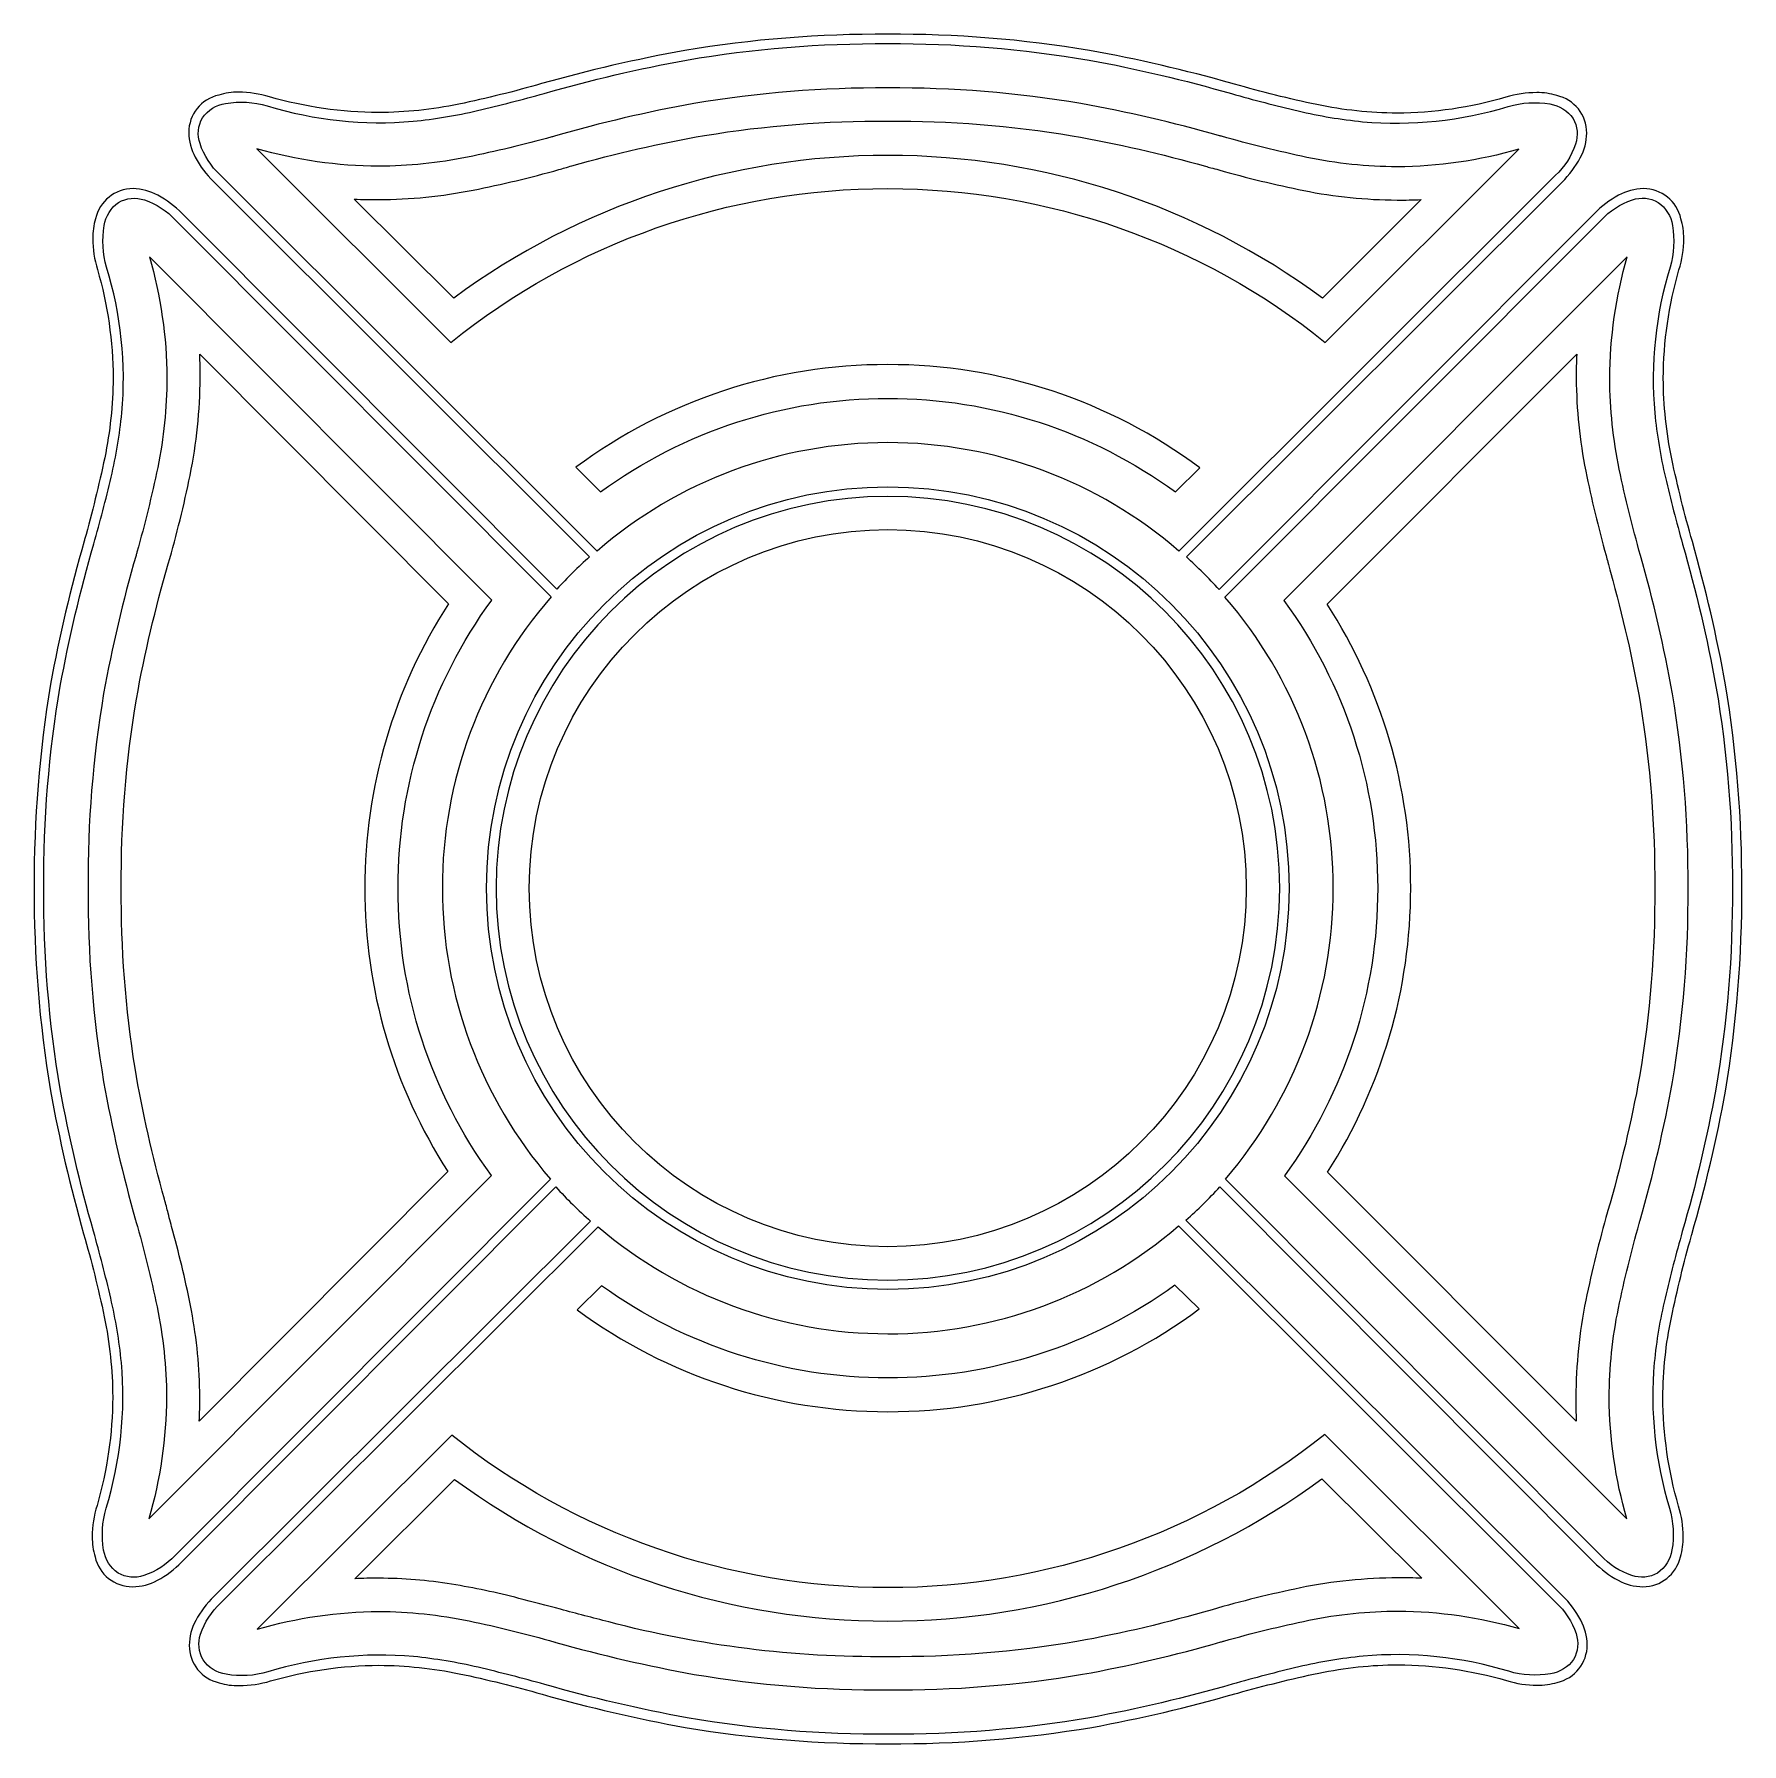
# Model space of a CAD drawing. Extents: x -4 to 118, y -79 to 10.
# Drawn here: x 25.13 to 32.69, y -78.57 to -71.01 of the extents above; entities that cross this region are included whole.
import ezdxf

# ---------------------------------------------------------------- set-up
doc = ezdxf.new("R2010")
doc.units = 0
doc.header["$MEASUREMENT"] = 0

msp = doc.modelspace()

# ---------------------------------------------------------------- linework, layer by layer
for points in [[(32.6857, -74.7848, 0.04295), (32.6134, -73.8871, 0.024846), (32.4671, -73.2539, -0.018156), (32.3759, -72.8878, -0.049715), (32.3385, -72.5326, -0.069187), (32.4078, -72.0532, 0.073444), (32.4293, -71.9146, 0.073555), (32.4167, -71.8264, 0.351997), (32.2503, -71.6934, 0.119326), (32.141, -71.7223, 0.077428), (32.0336, -71.8031), (30.3742, -73.4662, 0.022832), (30.2293, -73.3213), (31.8906, -71.6645, 0.076261), (31.9714, -71.5566, 0.119254), (32.0002, -71.4477, 0.352002), (31.8673, -71.2814, 0.073558), (31.7791, -71.2688, 0.072712), (31.6424, -71.2896, -0.070215), (31.1611, -71.3595, -0.049967), (30.8061, -71.322, -0.0178), (30.4416, -71.231, -0.000009), (30.4322, -71.2285, 0.024426), (29.8005, -71.0826, 0.043052), (28.9089, -71.0105, 0.042966), (28.0109, -71.0827, 0.02484), (27.378, -71.2291, -0.017783), (27.0116, -71.3198, -0.049496), (26.6566, -71.357, -0.068362), (26.1747, -71.2877, 0.073196), (26.038, -71.2669, 0.078028), (25.9498, -71.2795, 0.351707), (25.8175, -71.4452, 0.118953), (25.8461, -71.5545, 0.079051), (25.9271, -71.6619), (27.5903, -73.3213, 0.027927), (27.4454, -73.4643), (25.7879, -71.8031, 0.077427), (25.6805, -71.7223, 0.119326), (25.5711, -71.6934, 0.352777), (25.4055, -71.8264, 0.078799), (25.3929, -71.9146, 0.072712), (25.4137, -72.0513, -0.069185), (25.4829, -72.5307, -0.049522), (25.4456, -72.8833, -0.01646), (25.3569, -73.2452, 0.000005), (25.3551, -73.252, 0.026167), (25.2065, -73.8852, 0.043218), (25.1339, -74.7848, 0.042966), (25.2061, -75.6828, 0.02484), (25.3525, -76.3157, -0.018189), (25.4437, -76.682, -0.049661), (25.4811, -77.037, -0.069185), (25.4118, -77.5165, 0.072957), (25.3903, -77.6551, 0.073019), (25.4029, -77.7439, 0.350933), (25.5693, -77.8762, 0.118952), (25.6786, -77.8476, 0.07905), (25.786, -77.7666), (27.441, -76.1078, 0.030993), (27.5947, -76.259), (25.929, -77.9184, 0.077428), (25.8482, -78.0258, 0.119326), (25.8194, -78.1351, 0.352778), (25.9523, -78.3008, 0.078814), (26.0405, -78.3134, 0.070395), (26.1791, -78.2926, -0.069185), (26.6585, -78.2233, -0.04955), (27.0138, -78.2606, -0.017751), (27.3799, -78.3512, 0.024699), (28.013, -78.4979, 0.043112), (28.9107, -78.5704, 0.043277), (29.8107, -78.4977, 0.025723), (30.4441, -78.3493, 0.000015), (30.4564, -78.346, -0.016519), (30.8148, -78.258, -0.049622), (31.1649, -78.2208, -0.069846), (31.6449, -78.2907, 0.073003), (31.781, -78.3115, 0.073006), (31.8698, -78.2989, 0.350928), (32.0021, -78.1326, 0.118885), (31.9735, -78.0238, 0.077879), (31.8925, -77.9159), (30.2274, -76.2546, 0.030329), (30.3767, -76.1078), (32.0317, -77.7666, 0.079052), (32.1391, -77.8476, 0.118951), (32.2484, -77.8762, 0.350352), (32.4141, -77.7439, 0.078227), (32.4267, -77.6551, 0.073003), (32.4059, -77.519, -0.068979), (32.3366, -77.0389, -0.049627), (32.3741, -76.6856, -0.016508), (32.4631, -76.3234, 0.000003), (32.4645, -76.3182, 0.02619), (32.6131, -75.6848, 0.043189)], [(25.9561, -71.6323, -0.125128), (25.8672, -71.4943, -0.216573), (25.8782, -71.3806, -0.206356), (25.9803, -71.3166, -0.113526), (26.1646, -71.3274, 0.096175), (26.8095, -71.3955, 0.033186), (27.0946, -71.3482, 0.010657), (27.3897, -71.2721, -0.024845), (28.0189, -71.1247, -0.043575), (28.9089, -71.0521, -0.043786), (29.7991, -71.1251, -0.024955), (30.4288, -71.2733, 0.010662), (30.7236, -71.3497, 0.033198), (31.0085, -71.3973, 0.096322), (31.6531, -71.3299, -0.113448), (31.8372, -71.319, -0.206396), (31.9392, -71.3829, -0.216932), (31.9502, -71.4966, -0.124945), (31.861, -71.6348), (30.1959, -73.2961, 0.180844), (28.9089, -72.8167, 0.181086), (27.6237, -73.2961)], [(30.8436, -72.3732), (31.6997, -71.5189, -0.06871), (31.1611, -71.597, -0.049377), (30.7625, -71.5552, -0.017733), (30.3843, -71.4617, 0.000003), (30.3793, -71.4603, -0.000006), (30.3719, -71.4584, 0.024502), (29.7623, -71.317, 0.043192), (28.9089, -71.248, 0.043213), (28.0511, -71.3171, 0.025676), (27.4391, -71.4603, 0.000034), (27.4224, -71.4648, -0.017297), (27.0499, -71.5543, -0.048086), (26.6573, -71.5945, -0.068785), (26.1186, -71.517), (26.9767, -72.3732, -0.171669), (28.9089, -71.6934, -0.171307)], [(26.5495, -71.7401, 0.013233), (26.6566, -71.7419), (26.6566, -71.7419, 0.047289), (27.0745, -71.7002, 0.018554), (27.4548, -71.6092, 0.003928), (27.4805, -71.6017, -0.003948), (27.512, -71.5925, -0.025749), (28.0989, -71.4583, -0.042015), (28.9089, -71.3948, -0.042294), (29.7242, -71.4592, -0.025549), (30.3142, -71.5946, 0.000044), (30.3375, -71.6009, -0.000081), (30.3725, -71.6104, 0.018877), (30.7486, -71.7018, 0.047997), (31.1611, -71.7438, 0.013311), (31.2682, -71.7419), (30.831, -72.1773, 0.160395), (28.9089, -71.5466, 0.160741), (26.9893, -72.1773)], [(25.7566, -77.7373, -0.125134), (25.6187, -77.8265, -0.217112), (25.505, -77.8156, -0.206445), (25.4411, -77.7135, -0.113351), (25.452, -77.5289, 0.096072), (25.5196, -76.8843, 0.033132), (25.4723, -76.5993, 0.010641), (25.3962, -76.3043, -0.024851), (25.2488, -75.6748, -0.043585), (25.1761, -74.7847, -0.043826), (25.2492, -73.894, -0.024996), (25.3975, -73.2644, 0.010669), (25.474, -72.9698, 0.033219), (25.5216, -72.6852, 0.096344), (25.4543, -72.041, -0.113346), (25.4434, -71.8565, -0.206437), (25.5074, -71.7543, -0.217112), (25.621, -71.7434, -0.125133), (25.759, -71.8326), (27.4202, -73.498, 0.181615), (26.9389, -74.787, 0.1799), (27.4167, -76.0732)], [(32.3659, -77.5286, -0.113346), (32.3768, -77.7131, -0.206436), (32.3128, -77.8153, -0.217111), (32.1992, -77.8262, -0.125133), (32.0612, -77.737), (30.4018, -76.0734, 0.179502), (30.879, -74.7867, 0.180613), (30.4, -73.4994), (32.0636, -71.8323, -0.125133), (32.2016, -71.7431, -0.217111), (32.3152, -71.754, -0.206445), (32.3792, -71.8562, -0.113351), (32.3682, -72.0407, 0.096072), (32.3006, -72.6853, 0.033132), (32.3479, -72.9703, 0.010641), (32.424, -73.2653, -0.024851), (32.5715, -73.8948, -0.043585), (32.6441, -74.7849, -0.043826), (32.571, -75.6756, -0.024996), (32.4227, -76.3052, 0.010669), (32.3462, -76.5998, 0.033219), (32.2986, -76.8845, 0.096344)], [(27.1575, -73.5129), (25.6436, -71.9946, -0.067726), (25.7211, -72.5307, -0.048958), (25.6802, -72.9259, -0.017764), (25.5883, -73.3004, 0.000026), (25.5844, -73.315, 0.025671), (25.4411, -73.9264, 0.043248), (25.3721, -74.7854, 0.042982), (25.4409, -75.6432, 0.0247), (25.5825, -76.2552, 0.000003), (25.5839, -76.2602, -0.017733), (25.6773, -76.6385, -0.049377), (25.7192, -77.037, -0.06871), (25.6411, -77.5757), (27.1556, -76.0574, -0.159131), (26.7429, -74.7873, -0.159352)], [(32.2377, -73.315, -0.017792), (32.1437, -72.9343, -0.049316), (32.1017, -72.5332, -0.068785), (32.1791, -71.9946), (30.6609, -73.5147, -0.159461), (31.0754, -74.7873, -0.158576), (30.6628, -76.0593), (32.1773, -77.5757, -0.068516), (32.0991, -77.0396, -0.048958), (32.1401, -76.6443, -0.017764), (32.2319, -76.2698, 0.000026), (32.2358, -76.2552, 0.025655), (32.3791, -75.6439, 0.043262), (32.4482, -74.7854, 0.042968), (32.3793, -73.9272, 0.024718)], [(26.9634, -76.0404), (25.8635, -77.1441, 0.017634), (25.866, -77.037), (25.866, -77.037, 0.045513), (25.8292, -76.6541, 0.02072), (25.7468, -76.3033, -0.001627), (25.7263, -76.2247, 0.001518), (25.7101, -76.1623, -0.026455), (25.5798, -75.5829, -0.040961), (25.5189, -74.7848, -0.043408), (25.586, -73.9505, -0.025908), (25.7268, -73.3528, 0.018868), (25.8235, -72.9613, 0.048941), (25.8679, -72.5301, 0.01331), (25.866, -72.4255), (26.966, -73.5292, 0.144612), (26.5955, -74.7867, 0.144)], [(32.0922, -76.2168), (32.0918, -76.2184, 0.018475), (31.9958, -76.6091, 0.048747), (31.9517, -77.0389, 0.013471), (31.9536, -77.1441), (30.8536, -76.0423, 0.143828), (31.2216, -74.7867, 0.144832), (30.8517, -73.5311), (31.9555, -72.4255, 0.013311), (31.9536, -72.5326, 0.047885), (31.9953, -72.9421, 0.018445), (32.0856, -73.3157, -0.001572), (32.0931, -73.345, 0.002004), (32.1047, -73.3895, -0.026027), (32.2379, -73.9749, -0.041676), (32.3007, -74.7848, -0.043487), (32.2336, -75.6192, -0.026235)], [(28.9089, -72.6208, -0.159216), (30.1808, -73.0347), (30.2885, -72.9276, 0.161648), (28.9089, -72.4715, 0.161382), (27.5292, -72.9257), (27.6388, -73.0347, -0.159438)], [(28.9089, -76.5614, -0.414004), (27.1342, -74.7867, -0.414004), (28.9089, -73.012, -0.414004), (30.6835, -74.7867, -0.414004)], [(28.9089, -73.0542, 0.414062), (27.1764, -74.7873, 0.414), (28.9089, -76.5198, 0.414061), (30.642, -74.7873, 0.414123)], [(28.9089, -76.3724, -0.413886), (27.3232, -74.7867, -0.413736), (28.9089, -73.201, -0.413587), (30.4945, -74.7867, -0.413737)], [(31.8636, -77.9454, -0.125133), (31.9528, -78.0834, -0.217111), (31.9418, -78.197, -0.206438), (31.8397, -78.261, -0.113346), (31.6552, -78.25, 0.096344), (31.011, -78.1828, 0.033219), (30.7264, -78.2304, 0.010669), (30.4318, -78.3069, -0.024996), (29.8022, -78.4552, -0.043826), (28.9115, -78.5283, -0.043585), (28.0213, -78.4556, -0.024851), (27.3919, -78.3082, 0.010641), (27.0969, -78.2321, 0.033132), (26.8119, -78.1848, 0.096071), (26.1672, -78.2524, -0.113352), (25.9827, -78.2633, -0.206445), (25.8806, -78.1993, -0.217112), (25.8697, -78.0857, -0.125135), (25.9589, -77.9477), (27.6283, -76.2842, 0.17873), (28.9091, -76.7573, 0.180159), (30.1947, -76.2806)], [(28.9089, -76.9526, -0.157423), (27.6432, -76.545), (27.5355, -76.6521, 0.159593), (28.9089, -77.1019, 0.161589), (30.2866, -76.6477), (30.1789, -76.5425, -0.158526)], [(26.9804, -77.2052), (26.1205, -78.0633, -0.068662), (26.6585, -77.9852, -0.049353), (27.0576, -78.027, -0.017765), (27.4359, -78.1205, 0.000003), (27.441, -78.1219, 0.024701), (28.053, -78.2635, 0.042982), (28.9107, -78.3323, 0.043248), (29.7697, -78.2632, 0.025673), (30.3811, -78.12, 0.000026), (30.3957, -78.116, -0.017764), (30.7702, -78.0242, -0.048958), (31.1655, -77.9833, -0.068593), (31.7016, -78.0608), (30.8417, -77.2027, -0.170254), (28.9089, -77.88, -0.17074)], [(31.2701, -77.8384, 0.01331), (31.1655, -77.8365, 0.048941), (30.7343, -77.8808, 0.018868), (30.3427, -77.9776, -0.025908), (29.7451, -78.1184, -0.043407), (28.9107, -78.1855, -0.066547), (27.6749, -78.0316, -0.001976), (27.4619, -77.9758, 0.002233), (27.2772, -77.9274, 0.02304), (26.9798, -77.8647, 0.039289), (26.6585, -77.8384), (26.6585, -77.8384, 0.017634), (26.5514, -77.8409), (26.993, -77.4012, 0.159765), (28.9089, -78.028, 0.159439), (30.8284, -77.3993)]]:
    msp.add_lwpolyline(points, format="xyb", close=True)

doc.saveas('drawing.dxf')
